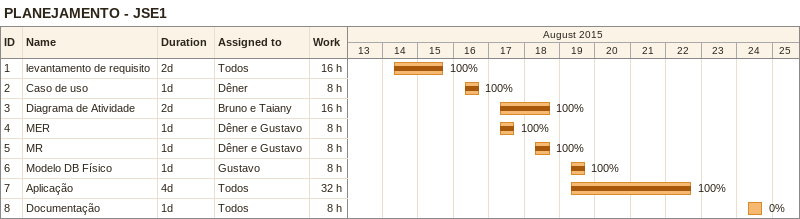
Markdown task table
PLANEJAMENTO - JSE1

| ID | Task | Duration | Start | Finish | Resources | % complete | Work (h) |
|---|---|---|---|---|---|---|---|
| 1 | levantamento de requisito | 2d | 2015-08-14 | 2015-08-15 | Todos | 100 | 16 |
| 2 | Caso de uso | 1d | 2015-08-16 | 2015-08-16 | Dêner | 100 | 8 |
| 3 | Diagrama de Atividade | 2d | 2015-08-17 | 2015-08-18 | Bruno e Taiany | 100 | 16 |
| 4 | MER | 1d | 2015-08-17 | 2015-08-17 | Dêner e Gustavo | 100 | 8 |
| 5 | MR | 1d | 2015-08-18 | 2015-08-18 | Dêner e Gustavo | 100 | 8 |
| 6 | Modelo DB Físico | 1d | 2015-08-19 | 2015-08-19 | Gustavo | 100 | 8 |
| 7 | Aplicação | 4d | 2015-08-19 | 2015-08-22 | Todos | 100 | 32 |
| 8 | Documentação | 1d | 2015-08-24 | 2015-08-24 | Todos | 0 | 8 |
